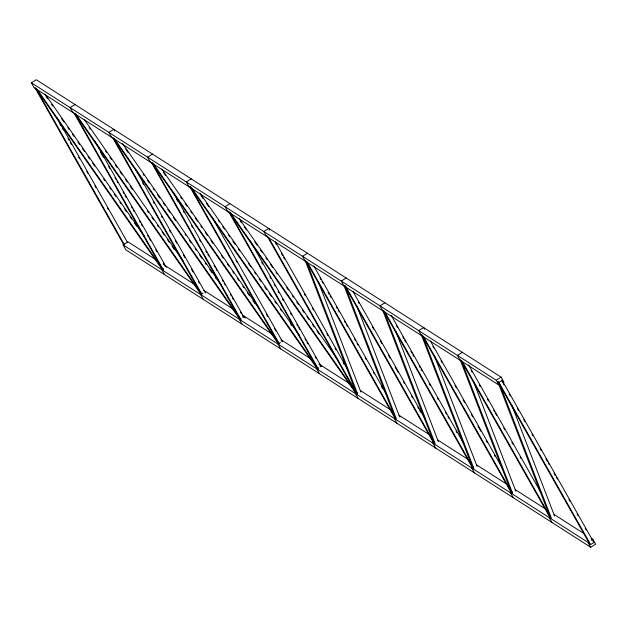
<?xml version="1.0" encoding="UTF-8"?>
<svg xmlns="http://www.w3.org/2000/svg" width="627" height="627" viewBox="0 0 627 627"><rect width="100%" height="100%" fill="white"/><g stroke="black" fill="none" stroke-linecap="round" stroke-linejoin="round"><path stroke-width="0.94" d="M31.35 82.803L496.184 380.205L498.974 385.135L34.14 87.733L31.35 82.803L36.303 79.754L501.138 377.148L503.928 382.078M75.044 104.537L70.083 107.585L72.873 112.515M152.518 154.101L147.557 157.158L150.347 162.087M191.251 178.883L186.297 181.94L189.088 186.87M591.214 538.209L592.86 539.267L595.65 544.197L590.697 547.246L125.862 249.852L123.072 244.922L128.026 241.865L156.045 259.797M229.984 203.665L225.03 206.722L227.82 211.652M163.459 268.685L161.805 269.704L164.595 274.634M203.023 292.958L200.546 294.486L203.328 299.416M307.457 253.237L302.504 256.286L305.294 261.216M240.933 318.25L239.279 319.268L242.069 324.198M242.586 317.238L244.232 316.22L245.165 317.858M346.198 278.02L341.237 281.068L344.027 285.998M280.496 342.53L278.012 344.051L280.802 348.98M384.931 302.802L379.978 305.851L382.768 310.78M318.406 367.822L316.753 368.841L319.543 373.763M320.052 366.803L321.706 365.784M357.139 392.604L355.485 393.623L358.276 398.545M462.405 352.366L457.451 355.423L460.242 360.353M496.184 380.205L501.138 377.148M498.912 382.454L502.172 380.448L593.894 542.559L590.634 544.573L498.912 382.454L497.94 381.835M434.613 442.168L432.959 443.187L435.749 448.117M473.346 466.95L471.7 467.969L474.482 472.899M512.087 491.733L510.433 492.751L513.223 497.681M591.206 540.286L592.86 539.267M164.29 265.072L193.962 284.055M203.853 290.379L233.518 309.362M242.586 315.162L272.259 334.144M281.319 339.944L310.992 358.926M319.237 364.201L349.733 383.708M360.447 390.566L390.934 410.074M428.852 434.331L399.18 415.348L400.112 416.994M437.912 440.13L468.408 459.646M476.653 464.913L507.149 484.428M515.386 489.703L545.882 509.21M554.127 514.485L583.792 533.467M123.072 244.922L587.907 542.316L590.697 547.246M501.686 380.134L504.045 385.033M497.956 381.522L499.382 383.403L551.313 518.004M239.295 218.721L338.4 360.697M240.243 221.065L241.364 222.663M244.169 226.676L246.403 229.89M254.805 241.92L257.046 245.126M260.401 249.938L262.086 252.344M266.005 257.963L267.126 259.562M270.48 264.375L272.721 267.588M276.084 272.4L277.197 274.007M286.719 287.636L288.396 290.042M292.315 295.662L293.436 297.269M296.798 302.081L298.476 304.487M302.394 310.099L304.071 312.505M306.877 316.517L309.111 319.723M312.473 324.535L314.151 326.941M316.956 330.954L319.19 334.167M230.438 212.702L356.975 393.991M229.145 211.84L355.689 393.121M199.997 193.132L299.667 335.915M319.261 363.989L320.381 365.596M200.953 195.475L203.187 198.688M206.549 203.501L208.791 206.706M218.306 220.343L219.426 221.95M222.789 226.762L224.466 229.168M228.385 234.78L229.506 236.387M232.868 241.199L235.101 244.405M238.464 249.217L239.585 250.824M248.543 263.661L250.784 266.867M254.703 272.479L255.824 274.085M259.178 278.897L260.863 281.304M264.782 286.923L266.459 289.329M269.257 293.334L271.499 296.547M274.853 301.36L276.538 303.766M280.457 309.377L281.578 310.984M290.536 323.822L291.657 325.421M192.262 188.727L317.677 368.402M190.412 187.058L316.948 368.339M161.821 169.149L259.249 308.727M281.084 340.006L282.205 341.613M163.333 172.3L165.575 175.505M180.694 197.168L181.814 198.767M185.169 203.579L186.846 205.985M190.773 211.605L191.886 213.204M195.248 218.024L197.489 221.229M200.844 226.041L201.965 227.648M205.327 232.46L207.568 235.666M210.923 240.478L213.164 243.691M221.566 255.722L223.243 258.128M227.162 263.74L228.839 266.146M232.758 271.765L233.879 273.364M237.241 278.176L238.918 280.59M242.837 286.202L243.958 287.809M247.32 292.621L249.562 295.826M252.916 300.639L255.158 303.852M152.964 163.138L278.944 343.62M152.236 163.075L277.651 342.757M122.531 143.567L221.629 285.544M242.343 315.224L243.464 316.831M125.713 149.116L127.955 152.33M143.074 173.985L144.194 175.591M147.557 180.404L149.234 182.81M153.153 188.421L154.273 190.028M157.628 194.84L159.869 198.046M163.232 202.866L164.909 205.272M167.707 209.277L169.948 212.49M173.311 217.303L175.552 220.508M185.067 234.145L186.188 235.752M189.542 240.564L191.227 242.97M195.146 248.582L196.267 250.189M199.621 255.001L201.863 258.206M205.225 263.026L206.346 264.625M209.7 269.438L211.942 272.651M215.304 277.463L216.425 279.062M114.788 139.155L240.768 319.637M113.503 138.293L238.918 317.975M84.355 119.585L183.452 261.561M89.222 127.547L90.343 129.146M105.461 150.809L106.574 152.408M109.937 157.22L111.614 159.626M115.533 165.246L117.218 167.652M120.016 171.665L122.257 174.87M125.612 179.683L127.297 182.089M130.095 186.101L132.336 189.307M147.447 210.97L148.568 212.569M151.93 217.381L153.607 219.787M157.526 225.406L158.647 227.013M162.009 231.825L164.25 235.031M167.605 239.843L169.29 242.249M172.088 246.262L174.322 249.468M75.491 113.573L201.471 294.055M74.762 113.511L200.742 293.992M45.058 94.003L142.478 233.573M143.599 235.18L144.719 236.779M163.192 263.254L164.877 265.66M46.006 96.346L47.683 98.752M51.602 104.364L52.723 105.971M61.681 118.801L63.923 122.014M67.841 127.626L68.962 129.233M72.317 134.045L74.002 136.451M77.92 142.063L79.598 144.469M82.396 148.481L84.637 151.695M87.999 156.507L89.677 158.913M92.475 162.918L94.716 166.131M103.674 178.961L104.795 180.568M109.835 187.786L110.955 189.393M114.31 194.205L115.995 196.612M119.914 202.223L121.035 203.83M124.389 208.642L126.63 211.855M129.993 216.668L131.67 219.074M134.468 223.079L136.71 226.292M37.314 89.59L162.73 269.273M35.465 87.921L161.445 268.403M509.367 394.258L510.331 395.95M517.534 408.686L518.49 410.379M523.772 419.722L524.736 421.415M531.939 434.15L532.895 435.843M540.098 448.579L541.062 450.272M545.866 458.76L547.3 461.307M548.264 463.008L549.228 464.701M554.025 473.189L555.467 475.736M556.431 477.437L557.387 479.13M568.916 499.507L569.872 501.2M577.075 513.936L578.039 515.629M585.242 528.365L586.198 530.058M498.904 383.536L589.662 543.954M468.722 365L540.748 492.313M471.112 370.322L472.068 372.023M479.271 384.751L480.235 386.451M487.438 399.18L488.402 400.88M493.684 410.215L494.64 411.915M495.604 413.608L496.56 415.309M503.763 428.037L504.727 429.738M511.93 442.466L512.886 444.167M520.096 456.895L521.053 458.596M462.099 361.066L550.459 517.244M461.127 360.447L549.965 517.471M549.174 517.534L551.956 522.463M424.597 329.23L423.672 327.584L418.711 330.641L421.501 335.563M430.459 341.064L502.493 468.385M432.857 346.386L433.813 348.087M441.016 360.815L441.98 362.516M454.943 385.433L456.385 387.98M463.11 399.861L464.552 402.409M471.269 414.29L472.711 416.837M477.993 426.172L480.878 431.266M486.16 440.601L487.116 442.301M494.319 455.03L495.283 456.73M423.358 336.284L512.196 493.308M421.908 334.818L511.71 493.535M391.248 315.436L463.761 443.595M396.523 325.852L397.479 327.545M402.761 336.879L403.725 338.58M404.681 340.281L405.645 341.974M410.928 351.308L411.884 353.009M412.848 354.71L413.804 356.402M419.087 365.737L420.051 367.438M421.007 369.138L421.971 370.831M429.174 383.567L430.138 385.26M437.34 397.996L438.297 399.689M445.499 412.425L446.463 414.118M447.905 416.665L448.861 418.366M456.064 431.094L457.028 432.795M385.103 312.348L472.985 467.671M383.653 310.882L472.013 467.052M352.993 291.5L425.498 419.667M358.26 301.916L359.224 303.609M372.187 326.526L373.629 329.073M380.354 340.955L381.796 343.502M388.521 355.384L389.955 357.931M395.237 367.273L398.121 372.36M403.404 381.702L404.36 383.395M411.571 396.131L412.527 397.824M417.809 407.158L418.773 408.859M419.729 410.56L420.693 412.252M345.406 285.873L434.73 443.744M344.921 286.1L433.759 443.124M313.774 265.872L386.765 394.885M320.005 277.98L320.969 279.673M321.925 281.374L322.889 283.075M328.172 292.409L329.128 294.11M330.092 295.803L331.056 297.504M336.338 306.838L337.295 308.539M338.259 310.232L339.215 311.933M344.497 321.267L345.461 322.968M346.417 324.661L347.382 326.361M354.584 339.089L355.54 340.79M356.982 343.337L357.946 345.03M365.149 357.766L366.105 359.459M373.308 372.195L374.272 373.888M381.475 386.624L382.439 388.317M307.152 261.937L395.512 418.107M306.666 262.164L395.026 418.334M394.226 418.405L397.016 423.335M269.649 230.093L268.724 228.455L263.771 231.504L266.553 236.434M275.519 241.936L347.068 368.402M275.512 243.01L276.468 244.71M281.272 253.198L282.714 255.745M283.67 257.438L284.634 259.139M304.322 293.938L305.278 295.638M312.481 308.366L313.445 310.067M326.894 333.83L327.85 335.523M335.053 348.259L336.017 349.96M343.22 362.688L344.176 364.389M268.419 237.155L357.257 394.171M266.969 235.681L356.763 394.407M250.228 240.917L321.298 366.536M261.741 262.36L262.705 264.061M269.908 276.797L270.864 278.49M274.226 284.431L275.19 286.131M278.067 291.226L279.031 292.919M282.393 298.86L283.349 300.56M290.56 313.288L291.516 314.989M296.798 324.324L297.762 326.024M298.718 327.717L299.682 329.418M304.965 338.752L305.921 340.453M306.885 342.146L307.841 343.847M315.044 356.575L316.008 358.276M230.156 213.219L318.516 369.389M228.714 211.746L317.552 368.77M211.973 216.981L282.558 341.754M235.971 260.495L236.935 262.196M266.224 313.97L267.666 316.517M274.391 328.399L275.833 330.946M190.459 186.736L279.297 343.761M189.973 186.964L278.811 343.988M173.71 193.045L244.303 317.818M176.587 199.214L178.029 201.761M183.311 211.103L184.267 212.796M191.47 225.532L192.434 227.225M199.637 239.961L200.601 241.654M205.883 250.996L206.839 252.689M207.803 254.39L208.76 256.082M214.042 265.425L215.006 267.118M215.962 268.818L216.926 270.511M222.209 279.854L223.165 281.547M224.129 283.247L225.085 284.94M230.368 294.282L231.332 295.975M232.288 297.676L233.252 299.369M240.454 312.105L241.419 313.798M152.204 162.801L241.042 319.825M151.718 163.028L240.078 319.206M114.71 130.965L113.777 129.319L108.824 132.375L111.614 137.297M135.456 169.11L205.57 293.036M142.65 182.919L143.614 184.62M153.215 201.596L154.179 203.289M161.382 216.025L162.338 217.718M169.549 230.454L170.505 232.147M175.309 240.635L176.751 243.182M183.468 255.064L184.91 257.611M191.635 269.5L193.077 272.04M198.359 281.382L199.315 283.075M113.471 138.018L201.831 294.196M112.499 137.399L200.859 293.569M95.28 141.78L166.351 267.4M100.555 152.196L103.439 157.291M108.722 166.625L109.678 168.326M114.96 177.66L115.924 179.361M116.881 181.054L117.845 182.755M123.127 192.089L124.083 193.79M125.047 195.483L126.003 197.184M131.286 206.518L132.25 208.219M133.206 209.912L134.17 211.612M139.453 220.947L140.409 222.648M141.373 224.341L142.337 226.041M147.619 235.376L148.575 237.077M149.54 238.769L150.496 240.47M155.778 249.805L156.742 251.505M163.945 264.233L164.901 265.934M75.216 114.083L163.569 270.261M73.767 112.617L162.605 269.641M57.026 117.845L127.618 242.618M59.894 124.021L60.858 125.713M62.3 128.261L63.256 129.961M68.061 138.449L69.025 140.142M70.459 142.69L71.423 144.39M78.626 157.118L79.59 158.819M86.792 171.547L87.749 173.248M94.951 185.976L95.915 187.677M107.436 208.046L108.4 209.747M35.998 88.454L124.358 244.624M35.026 87.835L123.864 244.859M511.765 405.042L554.574 515.997M498.528 383.622L550.106 517.314M473.377 381.161L515.833 491.215M461.347 360.439L512.572 493.222M460.147 359.749L511.726 493.441M434.636 356.379L477.1 466.425M422.606 335.657L473.84 468.44M421.407 334.959L472.64 467.75M395.903 331.597L438.359 441.643M383.873 310.867L435.099 443.657M383.019 311.086L433.9 442.968M356.818 305.905L399.626 416.861M345.132 286.084L396.366 418.867M343.933 285.395L395.167 418.178M318.43 282.032L360.886 392.079M306.752 262.211L357.625 394.085M305.2 260.613L356.779 394.305"/></g></svg>
